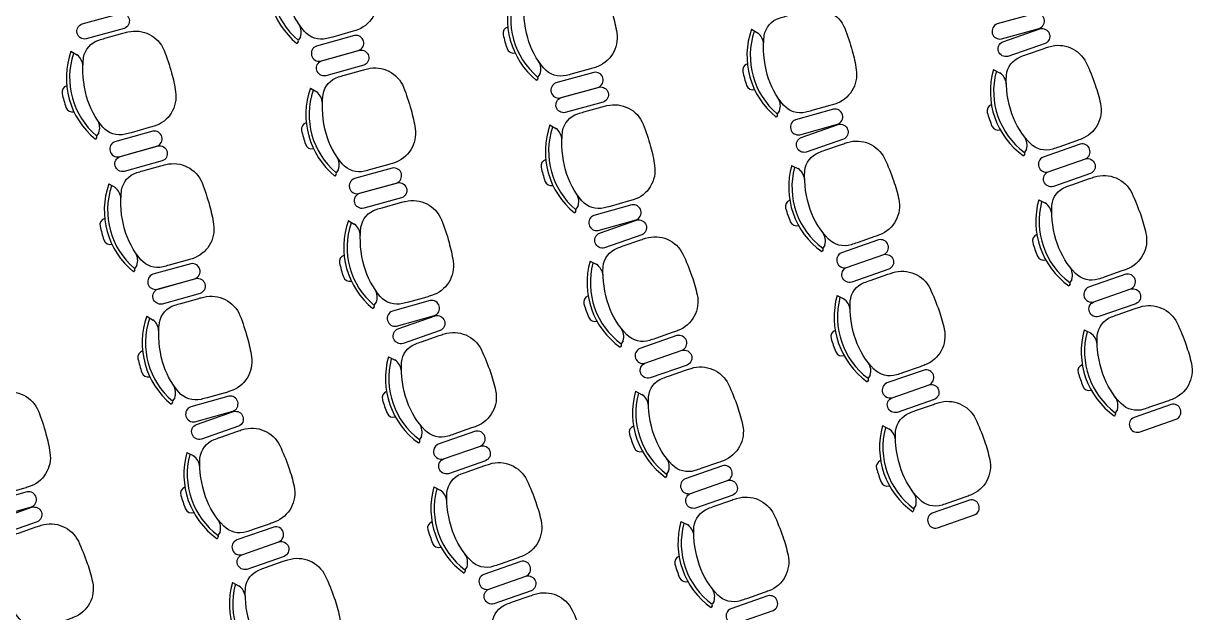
# Model space of a CAD drawing. Header units: inches. Extents: x -18604 to 2753, y -9056 to 3482.
# Drawn here: x -9413 to -8881, y -1100 to -835 of the extents above; entities that cross this region are included whole.
import ezdxf

# ---------------------------------------------------------------- set-up
doc = ezdxf.new("R2010")
doc.units = ezdxf.units.IN
doc.layers.add('FORÇA 2', color=2, linetype='Continuous')
doc.layers.add('MOVEIS', color=2, linetype='Continuous')

msp = doc.modelspace()

# ---------------------------------------------------------------- linework, layer by layer
at = {"layer": 'FORÇA 2'}
msp.add_arc((-3866.77, 556.43, 63.44), 5149.76, 183.57926, 197.30293, dxfattribs=at)
at = {"layer": 'MOVEIS'}
for p, q in [((-9288.86, -841.39, 63.44), (-9289.88, -842.72, 63.44)), ((-9085.98, -837.78, 63.44), (-9083.05, -839.52, 63.44)), ((-9289.79, -843.42, 63.44), (-9290.4, -844.22, 63.44)), ((-9392.05, -847.69, 63.44), (-9389.12, -849.43, 63.44)), ((-8977.26, -855.97, 63.44), (-8974.22, -857.52, 63.44)), ((-9182.08, -860, 63.44), (-9182.69, -860.8, 63.44)), ((-9181.15, -857.97, 63.44), (-9182.17, -859.3, 63.44)), ((-9284.35, -864.28, 63.44), (-9281.42, -866.02, 63.44)), ((-9074.36, -876.55, 63.44), (-9074.97, -877.34, 63.44)), ((-9073.43, -874.51, 63.44), (-9074.45, -875.84, 63.44)), ((-9176.65, -880.83, 63.44), (-9173.72, -882.57, 63.44)), ((-9380.42, -886.46, 63.44), (-9381.04, -887.26, 63.44)), ((-9379.49, -884.43, 63.44), (-9380.51, -885.76, 63.44)), ((-8963.15, -893.91, 63.44), (-8963.71, -894.74, 63.44)), ((-8962.36, -891.82, 63.44), (-8963.29, -893.22, 63.44)), ((-9067.94, -899.03, 63.44), (-9064.9, -900.58, 63.44)), ((-9272.73, -903.05, 63.44), (-9273.34, -903.84, 63.44)), ((-9271.79, -901.01, 63.44), (-9272.82, -902.34, 63.44)), ((-9374.99, -907.32, 63.44), (-9372.05, -909.06, 63.44)), ((-8956.81, -914.5, 63.44), (-8953.78, -916.05, 63.44)), ((-9165.02, -919.6, 63.44), (-9165.63, -920.4, 63.44)), ((-9164.09, -917.57, 63.44), (-9165.11, -918.9, 63.44)), ((-9267.3, -923.88, 63.44), (-9264.36, -925.62, 63.44)), ((-9053.84, -936.97, 63.44), (-9054.4, -937.81, 63.44)), ((-9053.04, -934.88, 63.44), (-9053.97, -936.28, 63.44)), ((-9158.6, -942.09, 63.44), (-9155.56, -943.63, 63.44)), ((-9363.36, -946.09, 63.44), (-9363.97, -946.88, 63.44)), ((-9362.43, -944.05, 63.44), (-9363.45, -945.38, 63.44)), ((-8942.71, -952.44, 63.44), (-8943.27, -953.28, 63.44)), ((-8941.91, -950.36, 63.44), (-8942.85, -951.75, 63.44)), ((-9047.49, -957.57, 63.44), (-9044.46, -959.11, 63.44)), ((-9255.67, -962.65, 63.44), (-9256.28, -963.44, 63.44)), ((-9254.74, -960.62, 63.44), (-9255.76, -961.95, 63.44)), ((-9357.93, -966.92, 63.44), (-9355, -968.66, 63.44)), ((-8936.37, -973.04, 63.44), (-8933.33, -974.58, 63.44)), ((-9144.5, -980.03, 63.44), (-9145.06, -980.86, 63.44)), ((-9143.7, -977.94, 63.44), (-9144.64, -979.33, 63.44)), ((-9249.25, -985.13, 63.44), (-9246.21, -986.68, 63.44)), ((-9033.39, -995.51, 63.44), (-9033.95, -996.34, 63.44)), ((-9032.6, -993.42, 63.44), (-9033.53, -994.81, 63.44)), ((-9138.16, -1000.62, 63.44), (-9135.12, -1002.17, 63.44)), ((-9346.3, -1005.69, 63.44), (-9346.91, -1006.48, 63.44)), ((-9345.37, -1003.65, 63.44), (-9346.39, -1004.98, 63.44)), ((-8922.27, -1010.98, 63.44), (-8922.83, -1011.81, 63.44)), ((-8921.47, -1008.89, 63.44), (-8922.41, -1010.28, 63.44)), ((-9027.05, -1016.1, 63.44), (-9024.02, -1017.65, 63.44)), ((-9234.35, -1020.99, 63.44), (-9235.29, -1022.38, 63.44)), ((-9235.15, -1023.07, 63.44), (-9235.71, -1023.91, 63.44)), ((-9339.88, -1028.17, 63.44), (-9336.84, -1029.72, 63.44)), ((-9124.06, -1038.56, 63.44), (-9124.62, -1039.39, 63.44)), ((-9123.26, -1036.47, 63.44), (-9124.2, -1037.87, 63.44)), ((-9228.81, -1043.67, 63.44), (-9225.77, -1045.21, 63.44)), ((-9012.95, -1054.04, 63.44), (-9013.51, -1054.87, 63.44)), ((-9012.15, -1051.95, 63.44), (-9013.09, -1053.34, 63.44)), ((-9117.72, -1059.15, 63.44), (-9114.68, -1060.7, 63.44)), ((-9324.98, -1064.03, 63.44), (-9325.92, -1065.42, 63.44)), ((-9325.78, -1066.11, 63.44), (-9326.34, -1066.95, 63.44)), ((-9213.91, -1079.52, 63.44), (-9214.84, -1080.91, 63.44)), ((-9214.71, -1081.61, 63.44), (-9215.27, -1082.44, 63.44)), ((-9319.44, -1086.71, 63.44), (-9316.4, -1088.25, 63.44)), ((-9103.62, -1097.09, 63.44), (-9104.18, -1097.93, 63.44)), ((-9102.82, -1095.01, 63.44), (-9103.75, -1096.4, 63.44))]:
    msp.add_line(p, q, dxfattribs=at)
at = {"layer": 'MOVEIS', "elevation": 63.44}
for points in [[(-9266.16, -839.03), (-9274.32, -841.3, -0.007386), (-9277.03, -842.01, -0.283766), (-9287.03, -838.79, -0.109248), (-9294.34, -825.07, -0.096656), (-9295.73, -807.55, -0.283766), (-9288.83, -799.63, -0.007386), (-9286.14, -798.84), (-9277.98, -796.57, -0.007546), (-9275.79, -796, -0.371031), (-9259.5, -804.26, -0.024121), (-9256.13, -814.44, -0.029876), (-9254.31, -822.9, -0.371031), (-9263.99, -838.39, -0.007546)], [(-9158.45, -855.6), (-9166.61, -857.87, -0.007386), (-9169.32, -858.59, -0.283766), (-9179.32, -855.37, -0.109248), (-9186.63, -841.65, -0.096656), (-9188.02, -824.13, -0.283766), (-9181.12, -816.21, -0.007386), (-9178.42, -815.42), (-9170.27, -813.15, -0.007546), (-9168.08, -812.58, -0.371031), (-9151.79, -820.84, -0.024121), (-9148.42, -831.01, -0.029876), (-9146.6, -839.48, -0.371031), (-9156.28, -854.96, -0.007546)], [(-9369.95, -830.68, -0.928571), (-9368.08, -837.42), (-9385.13, -842.17, -0.928571), (-9387, -835.42)], [(-9050.73, -872.15), (-9058.89, -874.42, -0.007386), (-9061.6, -875.13, -0.283766), (-9071.6, -871.92, -0.109248), (-9078.9, -858.2, -0.096656), (-9080.3, -840.68, -0.283766), (-9073.4, -832.76, -0.007386), (-9070.7, -831.97), (-9062.55, -829.7, -0.007546), (-9060.36, -829.12, -0.371031), (-9044.07, -837.38, -0.024121), (-9040.7, -847.56, -0.029876), (-9038.88, -856.02, -0.371031), (-9048.56, -871.51, -0.007546)], [(-8956.58, -837.43, 0.928571), (-8958.46, -830.68), (-8975.51, -835.43, 0.928571), (-8973.63, -842.18)], [(-9356.8, -882.07), (-9364.95, -884.34, -0.007386), (-9367.67, -885.05, -0.283766), (-9377.67, -881.83, -0.109248), (-9384.97, -868.11, -0.096656), (-9386.36, -850.59, -0.283766), (-9379.46, -842.67, -0.007386), (-9376.77, -841.88), (-9368.62, -839.61, -0.007546), (-9366.43, -839.04, -0.371031), (-9350.14, -847.3, -0.024121), (-9346.77, -857.48, -0.029876), (-9344.95, -865.94, -0.371031), (-9354.63, -881.43, -0.007546)], [(-9262.69, -847.37, 0.928571), (-9264.57, -840.62), (-9281.62, -845.37, 0.928571), (-9279.74, -852.11)], [(-8956.3, -837.57, -0.928571), (-8953.99, -844.18), (-8970.7, -850.01, -0.928571), (-8973.01, -843.4)], [(-8939.86, -888), (-8947.85, -890.79, -0.007386), (-8950.51, -891.68, -0.283766), (-8960.7, -889.11, -0.109248), (-8968.88, -875.89, -0.096656), (-8971.39, -858.5, -0.283766), (-8965.02, -850.15, -0.007386), (-8962.38, -849.19), (-8954.39, -846.4, -0.007546), (-8952.24, -845.68, -0.371031), (-8935.46, -852.88, -0.024121), (-8931.44, -862.82, -0.029876), (-8929.08, -871.14, -0.371031), (-8937.74, -887.22, -0.007546)], [(-9262.26, -847.26, -0.928571), (-9260.38, -854.01), (-9277.43, -858.75, -0.928571), (-9279.31, -852.01)], [(-9249.1, -898.65), (-9257.25, -900.92, -0.007386), (-9259.97, -901.63, -0.283766), (-9269.97, -898.42, -0.109248), (-9277.27, -884.7, -0.096656), (-9278.67, -867.18, -0.283766), (-9271.76, -859.26, -0.007386), (-9269.07, -858.47), (-9260.92, -856.2, -0.007546), (-9258.73, -855.62, -0.371031), (-9242.44, -863.88, -0.024121), (-9239.07, -874.06, -0.029876), (-9237.25, -882.52, -0.371031), (-9246.93, -898.01, -0.007546)], [(-9154.98, -863.95, 0.928571), (-9156.86, -857.2), (-9173.91, -861.95, 0.928571), (-9172.03, -868.69)], [(-9154.55, -863.82, -0.928571), (-9152.67, -870.56), (-9169.73, -875.31, -0.928571), (-9171.6, -868.56)], [(-9141.4, -915.21), (-9149.55, -917.47, -0.007386), (-9152.26, -918.19, -0.283766), (-9162.26, -914.97, -0.109248), (-9169.57, -901.25, -0.096656), (-9170.96, -883.73, -0.283766), (-9164.06, -875.81, -0.007386), (-9161.37, -875.02), (-9153.21, -872.75, -0.007546), (-9151.02, -872.18, -0.371031), (-9134.74, -880.44, -0.024121), (-9131.37, -890.61, -0.029876), (-9129.55, -899.08, -0.371031), (-9139.22, -914.57, -0.007546)], [(-9047.26, -880.49, 0.928571), (-9049.14, -873.75), (-9066.19, -878.49, 0.928571), (-9064.31, -885.24)], [(-9353.33, -890.41, 0.928571), (-9355.2, -883.66), (-9372.25, -888.41, 0.928571), (-9370.38, -895.15)], [(-9046.98, -880.63, -0.928571), (-9044.68, -887.24), (-9061.39, -893.07, -0.928571), (-9063.69, -886.47)], [(-9030.54, -931.06), (-9038.53, -933.85, -0.007386), (-9041.2, -934.74, -0.283766), (-9051.38, -932.18, -0.109248), (-9059.56, -918.95, -0.096656), (-9062.07, -901.56, -0.283766), (-9055.7, -893.21, -0.007386), (-9053.06, -892.25), (-9045.07, -889.46, -0.007546), (-9042.92, -888.75, -0.371031), (-9026.14, -895.94, -0.024121), (-9022.12, -905.88, -0.029876), (-9019.76, -914.21, -0.371031), (-9028.42, -930.29, -0.007546)], [(-8935.86, -896.1, 0.928571), (-8938.17, -889.49), (-8954.88, -895.33, 0.928571), (-8952.57, -901.94)], [(-9352.89, -890.3, -0.928571), (-9351.01, -897.05), (-9368.06, -901.79, -0.928571), (-9369.94, -895.05)], [(-9339.73, -941.69), (-9347.89, -943.96, -0.007386), (-9350.6, -944.67, -0.283766), (-9360.6, -941.46, -0.109248), (-9367.91, -927.74, -0.096656), (-9369.3, -910.22, -0.283766), (-9362.4, -902.3, -0.007386), (-9359.71, -901.51), (-9351.55, -899.24, -0.007546), (-9349.36, -898.66, -0.371031), (-9333.07, -906.92, -0.024121), (-9329.7, -917.1, -0.029876), (-9327.88, -925.56, -0.371031), (-9337.56, -941.05, -0.007546)], [(-9245.63, -906.99, 0.928571), (-9247.51, -900.25), (-9264.56, -905, 0.928571), (-9262.68, -911.74)], [(-8935.86, -896.1, -0.928571), (-8933.55, -902.71), (-8950.26, -908.54, -0.928571), (-8952.57, -901.94)], [(-8919.42, -946.53), (-8927.41, -949.32, -0.007386), (-8930.07, -950.21, -0.283766), (-8940.26, -947.65, -0.109248), (-8948.43, -934.42, -0.096656), (-8950.95, -917.03, -0.283766), (-8944.57, -908.68, -0.007386), (-8941.94, -907.72), (-8933.95, -904.93, -0.007546), (-8931.8, -904.22, -0.371031), (-8915.01, -911.41, -0.024121), (-8910.99, -921.35, -0.029876), (-8908.63, -929.68, -0.371031), (-8917.29, -945.76, -0.007546)], [(-9245.2, -906.86, -0.928571), (-9243.32, -913.61), (-9260.37, -918.35, -0.928571), (-9262.25, -911.61)], [(-9232.04, -958.25), (-9240.2, -960.52, -0.007386), (-9242.91, -961.23, -0.283766), (-9252.91, -958.02, -0.109248), (-9260.22, -944.3, -0.096656), (-9261.61, -926.78, -0.283766), (-9254.71, -918.86, -0.007386), (-9252.02, -918.07), (-9243.86, -915.8, -0.007546), (-9241.67, -915.22, -0.371031), (-9225.38, -923.48, -0.024121), (-9222.01, -933.66, -0.029876), (-9220.19, -942.12, -0.371031), (-9229.87, -957.61, -0.007546)], [(-9137.92, -923.55, 0.928571), (-9139.8, -916.8), (-9156.85, -921.55, 0.928571), (-9154.98, -928.29)], [(-9137.65, -923.68, -0.928571), (-9135.34, -930.29), (-9152.05, -936.13, -0.928571), (-9154.36, -929.52)], [(-9121.21, -974.12), (-9129.2, -976.91, -0.007386), (-9131.86, -977.79, -0.283766), (-9142.05, -975.23, -0.109248), (-9150.22, -962.01, -0.096656), (-9152.74, -944.62, -0.283766), (-9146.36, -936.27, -0.007386), (-9143.73, -935.3), (-9135.74, -932.51, -0.007546), (-9133.59, -931.8, -0.371031), (-9116.8, -938.99, -0.024121), (-9112.78, -948.93, -0.029876), (-9110.42, -957.26, -0.371031), (-9119.08, -973.34, -0.007546)], [(-9026.54, -939.16, 0.928571), (-9028.85, -932.55), (-9045.56, -938.39, 0.928571), (-9043.25, -945)], [(-9026.54, -939.16, -0.928571), (-9024.23, -945.77), (-9040.94, -951.61, -0.928571), (-9043.25, -945)], [(-9336.26, -950.03, 0.928571), (-9338.14, -943.29), (-9355.19, -948.03, 0.928571), (-9353.31, -954.78)], [(-9010.1, -989.6), (-9018.09, -992.39, -0.007386), (-9020.75, -993.27, -0.283766), (-9030.94, -990.71, -0.109248), (-9039.12, -977.49, -0.096656), (-9041.63, -960.1, -0.283766), (-9035.26, -951.75, -0.007386), (-9032.62, -950.78), (-9024.63, -947.99, -0.007546), (-9022.48, -947.28, -0.371031), (-9005.7, -954.47, -0.024121), (-9001.68, -964.41, -0.029876), (-8999.32, -972.74, -0.371031), (-9007.98, -988.82, -0.007546)], [(-8915.42, -954.63, 0.928571), (-8917.73, -948.02), (-8934.44, -953.86, 0.928571), (-8932.13, -960.47)], [(-9335.83, -949.9, -0.928571), (-9333.96, -956.65), (-9351.01, -961.39, -0.928571), (-9352.88, -954.65)], [(-9322.68, -1001.29), (-9330.83, -1003.56, -0.007386), (-9333.54, -1004.27, -0.283766), (-9343.55, -1001.06, -0.109248), (-9350.85, -987.34, -0.096656), (-9352.24, -969.82, -0.283766), (-9345.34, -961.9, -0.007386), (-9342.65, -961.11), (-9334.5, -958.84, -0.007546), (-9332.31, -958.26, -0.371031), (-9316.02, -966.52, -0.024121), (-9312.65, -976.7, -0.029876), (-9310.83, -985.16, -0.371031), (-9320.51, -1000.65, -0.007546)], [(-8915.42, -954.63, -0.928571), (-8913.11, -961.24), (-8929.82, -967.08, -0.928571), (-8932.13, -960.47)], [(-9228.57, -966.59, 0.928571), (-9230.45, -959.85), (-9247.5, -964.6, 0.928571), (-9245.62, -971.34)], [(-8898.98, -1005.07), (-8906.97, -1007.86, -0.007386), (-8909.63, -1008.74, -0.283766), (-8919.82, -1006.18, -0.109248), (-8927.99, -992.96, -0.096656), (-8930.51, -975.57, -0.283766), (-8924.13, -967.22, -0.007386), (-8921.5, -966.25), (-8913.51, -963.46, -0.007546), (-8911.36, -962.75, -0.371031), (-8894.57, -969.94, -0.024121), (-8890.55, -979.88, -0.029876), (-8888.19, -988.21, -0.371031), (-8896.85, -1004.29, -0.007546)], [(-9228.3, -966.73, -0.928571), (-9225.99, -973.34), (-9242.7, -979.18, -0.928571), (-9245.01, -972.57)], [(-9211.86, -1017.16), (-9219.85, -1019.96, -0.007386), (-9222.51, -1020.84, -0.283766), (-9232.7, -1018.28, -0.109248), (-9240.87, -1005.05, -0.096656), (-9243.39, -987.66, -0.283766), (-9237.01, -979.32, -0.007386), (-9234.38, -978.35), (-9226.38, -975.56, -0.007546), (-9224.24, -974.85, -0.371031), (-9207.45, -982.04, -0.024121), (-9203.43, -991.98, -0.029876), (-9201.07, -1000.31, -0.371031), (-9209.73, -1016.39, -0.007546)], [(-9117.21, -982.22, 0.928571), (-9119.51, -975.61), (-9136.22, -981.44, 0.928571), (-9133.92, -988.05)], [(-9117.21, -982.22, -0.928571), (-9114.9, -988.83), (-9131.61, -994.66, -0.928571), (-9133.92, -988.05)], [(-9100.77, -1032.65), (-9108.76, -1035.44, -0.007386), (-9111.42, -1036.33, -0.283766), (-9121.61, -1033.76, -0.109248), (-9129.78, -1020.54, -0.096656), (-9132.3, -1003.15, -0.283766), (-9125.92, -994.8, -0.007386), (-9123.29, -993.84), (-9115.3, -991.05, -0.007546), (-9113.15, -990.33, -0.371031), (-9096.36, -997.53, -0.024121), (-9092.34, -1007.47, -0.029876), (-9089.98, -1015.79, -0.371031), (-9098.64, -1031.87, -0.007546)], [(-9006.1, -997.7, 0.928571), (-9008.41, -991.09), (-9025.12, -996.92, 0.928571), (-9022.81, -1003.53)], [(-9413.3, -1044.32), (-9421.45, -1046.59, -0.007386), (-9424.16, -1047.31, -0.283766), (-9434.16, -1044.09, -0.109248), (-9441.47, -1030.37, -0.096656), (-9442.86, -1012.85, -0.283766), (-9435.96, -1004.93, -0.007386), (-9433.27, -1004.14), (-9425.11, -1001.87, -0.007546), (-9422.92, -1001.3, -0.371031), (-9406.63, -1009.56, -0.024121), (-9403.27, -1019.73, -0.029876), (-9401.45, -1028.2, -0.371031), (-9411.12, -1043.68, -0.007546)], [(-9006.1, -997.7, -0.928571), (-9003.79, -1004.3), (-9020.5, -1010.14, -0.928571), (-9022.81, -1003.53)], [(-9319.21, -1009.63, 0.928571), (-9321.08, -1002.89), (-9338.13, -1007.63, 0.928571), (-9336.26, -1014.38)], [(-8989.66, -1048.13), (-8997.65, -1050.92, -0.007386), (-9000.31, -1051.81, -0.283766), (-9010.5, -1049.24, -0.109248), (-9018.67, -1036.02, -0.096656), (-9021.19, -1018.63, -0.283766), (-9014.81, -1010.28, -0.007386), (-9012.18, -1009.32), (-9004.19, -1006.53, -0.007546), (-9002.04, -1005.81, -0.371031), (-8985.25, -1013, -0.024121), (-8981.23, -1022.94, -0.029876), (-8978.87, -1031.27, -0.371031), (-8987.53, -1047.35, -0.007546)], [(-8894.98, -1013.17, 0.928571), (-8897.28, -1006.56), (-8913.99, -1012.39, 0.928571), (-8911.69, -1019)], [(-9318.93, -1009.77, -0.928571), (-9316.62, -1016.38), (-9333.33, -1022.21, -0.928571), (-9335.64, -1015.61)], [(-9302.49, -1060.2), (-9310.48, -1062.99, -0.007386), (-9313.14, -1063.88, -0.283766), (-9323.33, -1061.32, -0.109248), (-9331.5, -1048.09, -0.096656), (-9334.02, -1030.7, -0.283766), (-9327.64, -1022.36, -0.007386), (-9325.01, -1021.39), (-9317.02, -1018.6, -0.007546), (-9314.87, -1017.89, -0.371031), (-9298.08, -1025.08, -0.024121), (-9294.06, -1035.02, -0.029876), (-9291.7, -1043.35, -0.371031), (-9300.36, -1059.43, -0.007546)], [(-9207.85, -1025.26, 0.928571), (-9210.16, -1018.66), (-9226.87, -1024.49, 0.928571), (-9224.56, -1031.1)], [(-9207.85, -1025.26, -0.928571), (-9205.55, -1031.87), (-9222.26, -1037.71, -0.928571), (-9224.56, -1031.1)], [(-9191.41, -1075.7), (-9199.4, -1078.49, -0.007386), (-9202.07, -1079.37, -0.283766), (-9212.25, -1076.81, -0.109248), (-9220.43, -1063.59, -0.096656), (-9222.95, -1046.2, -0.283766), (-9216.57, -1037.85, -0.007386), (-9213.93, -1036.88), (-9205.94, -1034.09, -0.007546), (-9203.8, -1033.38, -0.371031), (-9187.01, -1040.57, -0.024121), (-9182.99, -1050.51, -0.029876), (-9180.63, -1058.84, -0.371031), (-9189.29, -1074.92, -0.007546)], [(-9096.76, -1040.75, 0.928571), (-9099.07, -1034.14), (-9115.78, -1039.98, 0.928571), (-9113.47, -1046.59)], [(-9096.76, -1040.75, -0.928571), (-9094.46, -1047.36), (-9111.17, -1053.2, -0.928571), (-9113.47, -1046.59)], [(-9409.82, -1052.66, 0.928571), (-9411.7, -1045.92), (-9428.75, -1050.67, 0.928571), (-9426.88, -1057.41)], [(-9080.32, -1091.18), (-9088.31, -1093.98, -0.007386), (-9090.98, -1094.86, -0.283766), (-9101.16, -1092.3, -0.109248), (-9109.34, -1079.07, -0.096656), (-9111.86, -1061.68, -0.283766), (-9105.48, -1053.34, -0.007386), (-9102.84, -1052.37), (-9094.85, -1049.58, -0.007546), (-9092.71, -1048.87, -0.371031), (-9075.92, -1056.06, -0.024121), (-9071.9, -1066, -0.029876), (-9069.54, -1074.33, -0.371031), (-9078.2, -1090.41, -0.007546)], [(-9409.55, -1052.8, -0.928571), (-9407.24, -1059.41), (-9423.95, -1065.25, -0.928571), (-9426.26, -1058.64)], [(-8985.66, -1056.23, 0.928571), (-8987.97, -1049.62), (-9004.68, -1055.46, 0.928571), (-9002.37, -1062.07)], [(-9393.11, -1103.24), (-9401.1, -1106.03, -0.007386), (-9403.76, -1106.91, -0.283766), (-9413.95, -1104.35, -0.109248), (-9422.12, -1091.13, -0.096656), (-9424.64, -1073.74, -0.283766), (-9418.26, -1065.39, -0.007386), (-9415.63, -1064.42), (-9407.64, -1061.63, -0.007546), (-9405.49, -1060.92, -0.371031), (-9388.7, -1068.11, -0.024121), (-9384.68, -1078.05, -0.029876), (-9382.32, -1086.38, -0.371031), (-9390.98, -1102.46, -0.007546)], [(-9298.49, -1068.3, 0.928571), (-9300.79, -1061.7), (-9317.5, -1067.53, 0.928571), (-9315.2, -1074.14)], [(-9298.49, -1068.3, -0.928571), (-9296.18, -1074.91), (-9312.89, -1080.75, -0.928571), (-9315.2, -1074.14)], [(-9282.05, -1118.74), (-9290.04, -1121.53, -0.007386), (-9292.7, -1122.41, -0.283766), (-9302.89, -1119.85, -0.109248), (-9311.06, -1106.63, -0.096656), (-9313.58, -1089.24, -0.283766), (-9307.2, -1080.89, -0.007386), (-9304.57, -1079.92), (-9296.58, -1077.13, -0.007546), (-9294.43, -1076.42, -0.371031), (-9277.64, -1083.61, -0.024121), (-9273.62, -1093.55, -0.029876), (-9271.26, -1101.88, -0.371031), (-9279.92, -1117.96, -0.007546)], [(-9187.41, -1083.8, 0.928571), (-9189.72, -1077.19), (-9206.43, -1083.02, 0.928571), (-9204.12, -1089.63)], [(-9187.41, -1083.8, -0.928571), (-9185.1, -1090.41), (-9201.81, -1096.24, -0.928571), (-9204.12, -1089.63)], [(-9170.97, -1134.23), (-9178.96, -1137.02, -0.007386), (-9181.62, -1137.91, -0.283766), (-9191.81, -1135.34, -0.109248), (-9199.99, -1122.12, -0.096656), (-9202.5, -1104.73, -0.283766), (-9196.13, -1096.38, -0.007386), (-9193.49, -1095.42), (-9185.5, -1092.63, -0.007546), (-9183.35, -1091.91, -0.371031), (-9166.57, -1099.11, -0.024121), (-9162.55, -1109.05, -0.029876), (-9160.19, -1117.37, -0.371031), (-9168.85, -1133.45, -0.007546)], [(-9076.32, -1099.28, 0.928571), (-9078.63, -1092.68), (-9095.34, -1098.51, 0.928571), (-9093.03, -1105.12)]]:
    msp.add_lwpolyline(points, format="xyb", close=True, dxfattribs=at)
at = {"layer": 'MOVEIS'}
for centre, radius, start, end in [((-9267.79, -816.61, 63.44), 35.68, 160.4261, 230.686), ((-9267.71, -816.58, 63.44), 34.28, 161.4134, 229.6987), ((-9160.08, -833.19, 63.44), 35.68, 160.4261, 230.686), ((-9159.99, -833.16, 63.44), 34.28, 161.4134, 229.6987), ((-9295.08, -839.11, 63.44), 6.63, 339.8966, 31.2957), ((-9194.73, -839.68, 63.44), 3, 106.4872, 191.9727), ((-9123.77, -823.08, 63.44), 75.88, 193.1226, 197.9896), ((-9052.36, -849.73, 63.44), 35.68, 160.4261, 230.686), ((-9052.27, -849.71, 63.44), 34.28, 161.4134, 229.6987), ((-9087.26, -844.72, 63.44), 6.69, 1.4908, 52.6361), ((-9290.19, -843.12, 63.44), 0.5, 322.426, 51.5165), ((-9193.1, -845.53, 63.44), 3, 199.1394, 284.6249), ((-9358.43, -859.65, 63.44), 35.68, 160.4261, 230.686), ((-9358.34, -859.62, 63.44), 34.28, 161.4134, 229.6987), ((-9393.33, -854.63, 63.44), 6.69, 1.4908, 52.6361), ((-9187.37, -855.69, 63.44), 6.63, 339.8966, 31.2957), ((-9087.01, -856.23, 63.44), 3, 106.4872, 191.9727), ((-9016.05, -839.62, 63.44), 75.88, 193.1226, 197.9896), ((-8942.93, -865.73, 63.44), 35.68, 164.1211, 234.381), ((-8942.84, -865.7, 63.44), 34.28, 165.1084, 233.3936), ((-8978.08, -862.98, 63.44), 6.69, 5.1858, 56.3311), ((-9182.48, -859.69, 63.44), 0.5, 322.426, 51.5165), ((-9393.08, -866.14, 63.44), 3, 106.4872, 191.9727), ((-9322.12, -849.54, 63.44), 75.88, 193.1226, 197.9896), ((-9250.73, -876.23, 63.44), 35.68, 160.4261, 230.686), ((-9250.64, -876.21, 63.44), 34.28, 161.4134, 229.6987), ((-9285.63, -871.22, 63.44), 6.69, 1.4908, 52.6361), ((-9085.38, -862.07, 63.44), 3, 199.1394, 284.6249), ((-9391.45, -871.99, 63.44), 3, 199.1394, 284.6249), ((-9079.65, -872.24, 63.44), 6.63, 339.8966, 31.2957), ((-8977.09, -874.45, 63.44), 3, 110.1822, 195.6677), ((-9385.72, -882.15, 63.44), 6.63, 339.8966, 31.2957), ((-9074.75, -876.24, 63.44), 0.5, 322.426, 51.5165), ((-8907.35, -853.31, 63.44), 75.88, 196.8175, 201.6845), ((-9285.38, -882.73, 63.44), 3, 106.4872, 191.9727), ((-9214.42, -866.13, 63.44), 75.88, 193.1226, 197.9896), ((-9143.03, -892.79, 63.44), 35.68, 160.4261, 230.686), ((-9142.94, -892.76, 63.44), 34.28, 161.4134, 229.6987), ((-9177.93, -887.77, 63.44), 6.69, 1.4908, 52.6361), ((-8975.09, -880.18, 63.44), 3, 202.8344, 288.3199), ((-9380.82, -886.16, 63.44), 0.5, 322.426, 51.5165), ((-9283.75, -888.58, 63.44), 3, 199.1394, 284.6249), ((-8968.71, -889.95, 63.44), 6.63, 343.5915, 34.9907), ((-8963.57, -893.63, 63.44), 0.5, 326.1209, 55.2114), ((-9278.02, -898.74, 63.44), 6.63, 339.8966, 31.2957), ((-9177.67, -899.28, 63.44), 3, 106.4872, 191.9727), ((-9106.72, -882.68, 63.44), 75.88, 193.1226, 197.9896), ((-9033.61, -908.8, 63.44), 35.68, 164.1211, 234.381), ((-9033.53, -908.77, 63.44), 34.28, 165.1084, 233.3936), ((-9273.12, -902.74, 63.44), 0.5, 322.426, 51.5165), ((-9068.77, -906.04, 63.44), 6.69, 5.1858, 56.3311), ((-9341.36, -919.27, 63.44), 35.68, 160.4261, 230.686), ((-9341.27, -919.25, 63.44), 34.28, 161.4134, 229.6987), ((-9376.26, -914.26, 63.44), 6.69, 1.4908, 52.6361), ((-9176.05, -905.13, 63.44), 3, 199.1394, 284.6249), ((-9170.31, -915.29, 63.44), 6.63, 339.8966, 31.2957), ((-9067.77, -917.51, 63.44), 3, 110.1822, 195.6677), ((-8922.49, -924.27, 63.44), 35.68, 164.1211, 234.381), ((-8922.4, -924.24, 63.44), 34.28, 165.1084, 233.3936), ((-8957.64, -921.51, 63.44), 6.69, 5.1858, 56.3311), ((-9165.42, -919.29, 63.44), 0.5, 322.426, 51.5165), ((-8998.03, -896.37, 63.44), 75.88, 196.8175, 201.6845), ((-9376.01, -925.77, 63.44), 3, 106.4872, 191.9727), ((-9305.05, -909.16, 63.44), 75.88, 193.1226, 197.9896), ((-9233.67, -935.83, 63.44), 35.68, 160.4261, 230.686), ((-9233.58, -935.81, 63.44), 34.28, 161.4134, 229.6987), ((-9268.57, -930.82, 63.44), 6.69, 1.4908, 52.6361), ((-9065.77, -923.24, 63.44), 3, 202.8344, 288.3199), ((-9059.39, -933.01, 63.44), 6.63, 343.5915, 34.9907), ((-8956.65, -932.98, 63.44), 3, 110.1822, 195.6677), ((-9374.38, -931.61, 63.44), 3, 199.1394, 284.6249), ((-9054.25, -936.69, 63.44), 0.5, 326.1209, 55.2114), ((-8886.91, -911.84, 63.44), 75.88, 196.8175, 201.6845), ((-9368.65, -941.78, 63.44), 6.63, 339.8966, 31.2957), ((-9268.32, -942.33, 63.44), 3, 106.4872, 191.9727), ((-9124.28, -951.85, 63.44), 35.68, 164.1211, 234.381), ((-8954.65, -938.71, 63.44), 3, 202.8344, 288.3199), ((-9363.76, -945.78, 63.44), 0.5, 322.426, 51.5165), ((-9197.36, -925.73, 63.44), 75.88, 193.1226, 197.9896), ((-9124.19, -951.82, 63.44), 34.28, 165.1084, 233.3936), ((-9159.43, -949.1, 63.44), 6.69, 5.1858, 56.3311), ((-8948.27, -948.48, 63.44), 6.63, 343.5915, 34.9907), ((-9266.7, -948.18, 63.44), 3, 199.1394, 284.6249), ((-8943.13, -952.16, 63.44), 0.5, 326.1209, 55.2114), ((-9260.96, -958.34, 63.44), 6.63, 339.8966, 31.2957), ((-9158.44, -960.57, 63.44), 3, 110.1822, 195.6677), ((-9013.17, -967.33, 63.44), 35.68, 164.1211, 234.381), ((-9013.08, -967.3, 63.44), 34.28, 165.1084, 233.3936), ((-9256.07, -962.34, 63.44), 0.5, 322.426, 51.5165), ((-9088.69, -939.42, 63.44), 75.88, 196.8175, 201.6845), ((-9048.32, -964.58, 63.44), 6.69, 5.1858, 56.3311), ((-9324.31, -978.87, 63.44), 35.68, 160.4261, 230.686), ((-9324.22, -978.85, 63.44), 34.28, 161.4134, 229.6987), ((-9359.21, -973.86, 63.44), 6.69, 1.4908, 52.6361), ((-9156.44, -966.3, 63.44), 3, 202.8344, 288.3199), ((-9150.06, -976.07, 63.44), 6.63, 343.5915, 34.9907), ((-9047.33, -976.05, 63.44), 3, 110.1822, 195.6677), ((-8902.05, -982.8, 63.44), 35.68, 164.1211, 234.381), ((-8901.96, -982.77, 63.44), 34.28, 165.1084, 233.3936), ((-8937.2, -980.05, 63.44), 6.69, 5.1858, 56.3311), ((-9144.92, -979.75, 63.44), 0.5, 326.1209, 55.2114), ((-8977.59, -954.9, 63.44), 75.88, 196.8175, 201.6845), ((-9358.96, -985.37, 63.44), 3, 106.4872, 191.9727), ((-9214.93, -994.9, 63.44), 35.68, 164.1211, 234.381), ((-9045.33, -981.77, 63.44), 3, 202.8344, 288.3199), ((-9288, -968.76, 63.44), 75.88, 193.1226, 197.9896), ((-9214.84, -994.87, 63.44), 34.28, 165.1084, 233.3936), ((-9250.08, -992.14, 63.44), 6.69, 5.1858, 56.3311), ((-9038.95, -991.55, 63.44), 6.63, 343.5915, 34.9907), ((-8936.21, -991.52, 63.44), 3, 110.1822, 195.6677), ((-9357.33, -991.22, 63.44), 3, 199.1394, 284.6249), ((-9033.81, -995.23, 63.44), 0.5, 326.1209, 55.2114), ((-8866.46, -970.37, 63.44), 75.88, 196.8175, 201.6845), ((-9351.59, -1001.38, 63.44), 6.63, 339.8966, 31.2957), ((-9249.08, -1003.61, 63.44), 3, 110.1822, 195.6677), ((-9103.84, -1010.38, 63.44), 35.68, 164.1211, 234.381), ((-8934.21, -997.25, 63.44), 3, 202.8344, 288.3199), ((-9346.7, -1005.38, 63.44), 0.5, 322.426, 51.5165), ((-9179.34, -982.47, 63.44), 75.88, 196.8175, 201.6845), ((-9103.75, -1010.35, 63.44), 34.28, 165.1084, 233.3936), ((-9138.99, -1007.63, 63.44), 6.69, 5.1858, 56.3311), ((-8927.83, -1007.02, 63.44), 6.63, 343.5915, 34.9907), ((-9247.08, -1009.34, 63.44), 3, 202.8344, 288.3199), ((-8922.69, -1010.7, 63.44), 0.5, 326.1209, 55.2114), ((-9240.71, -1019.11, 63.44), 6.63, 343.5915, 34.9907), ((-9137.99, -1019.1, 63.44), 3, 110.1822, 195.6677), ((-8992.73, -1025.86, 63.44), 35.68, 164.1211, 234.381), ((-8992.64, -1025.83, 63.44), 34.28, 165.1084, 233.3936), ((-9235.56, -1022.79, 63.44), 0.5, 326.1209, 55.2114), ((-9068.25, -997.96, 63.44), 75.88, 196.8175, 201.6845), ((-9027.88, -1023.11, 63.44), 6.69, 5.1858, 56.3311), ((-9135.99, -1024.83, 63.44), 3, 202.8344, 288.3199), ((-9305.56, -1037.94, 63.44), 35.68, 164.1211, 234.381), ((-9305.47, -1037.91, 63.44), 34.28, 165.1084, 233.3936), ((-9340.71, -1035.18, 63.44), 6.69, 5.1858, 56.3311), ((-9129.62, -1034.6, 63.44), 6.63, 343.5915, 34.9907), ((-9026.89, -1034.58, 63.44), 3, 110.1822, 195.6677), ((-9124.47, -1038.28, 63.44), 0.5, 326.1209, 55.2114), ((-8957.15, -1013.44, 63.44), 75.88, 196.8175, 201.6845), ((-9339.72, -1046.65, 63.44), 3, 110.1822, 195.6677), ((-9194.48, -1053.43, 63.44), 35.68, 164.1211, 234.381), ((-9024.89, -1040.31, 63.44), 3, 202.8344, 288.3199), ((-9269.98, -1025.51, 63.44), 75.88, 196.8175, 201.6845), ((-9194.4, -1053.4, 63.44), 34.28, 165.1084, 233.3936), ((-9229.64, -1050.68, 63.44), 6.69, 5.1858, 56.3311), ((-9018.51, -1050.08, 63.44), 6.63, 343.5915, 34.9907), ((-9337.72, -1052.38, 63.44), 3, 202.8344, 288.3199), ((-9013.37, -1053.76, 63.44), 0.5, 326.1209, 55.2114), ((-9331.34, -1062.15, 63.44), 6.63, 343.5915, 34.9907), ((-9228.64, -1062.15, 63.44), 3, 110.1822, 195.6677), ((-9083.39, -1068.92, 63.44), 35.68, 164.1211, 234.381), ((-9158.9, -1041, 63.44), 75.88, 196.8175, 201.6845), ((-9083.31, -1068.89, 63.44), 34.28, 165.1084, 233.3936), ((-9118.55, -1066.16, 63.44), 6.69, 5.1858, 56.3311), ((-9326.2, -1065.83, 63.44), 0.5, 326.1209, 55.2114), ((-9226.64, -1067.88, 63.44), 3, 202.8344, 288.3199), ((-9220.27, -1077.65, 63.44), 6.63, 343.5915, 34.9907), ((-9117.55, -1077.63, 63.44), 3, 110.1822, 195.6677), ((-9215.12, -1081.33, 63.44), 0.5, 326.1209, 55.2114), ((-9047.81, -1056.49, 63.44), 75.88, 196.8175, 201.6845), ((-9115.55, -1083.36, 63.44), 3, 202.8344, 288.3199), ((-9285.12, -1096.47, 63.44), 35.68, 164.1211, 234.381), ((-9285.03, -1096.44, 63.44), 34.28, 165.1084, 233.3936), ((-9320.27, -1093.72, 63.44), 6.69, 5.1858, 56.3311), ((-9109.18, -1093.13, 63.44), 6.63, 343.5915, 34.9907), ((-9104.03, -1096.81, 63.44), 0.5, 326.1209, 55.2114)]:
    msp.add_arc(centre, radius, start, end, dxfattribs=at)

doc.saveas('drawing.dxf')
